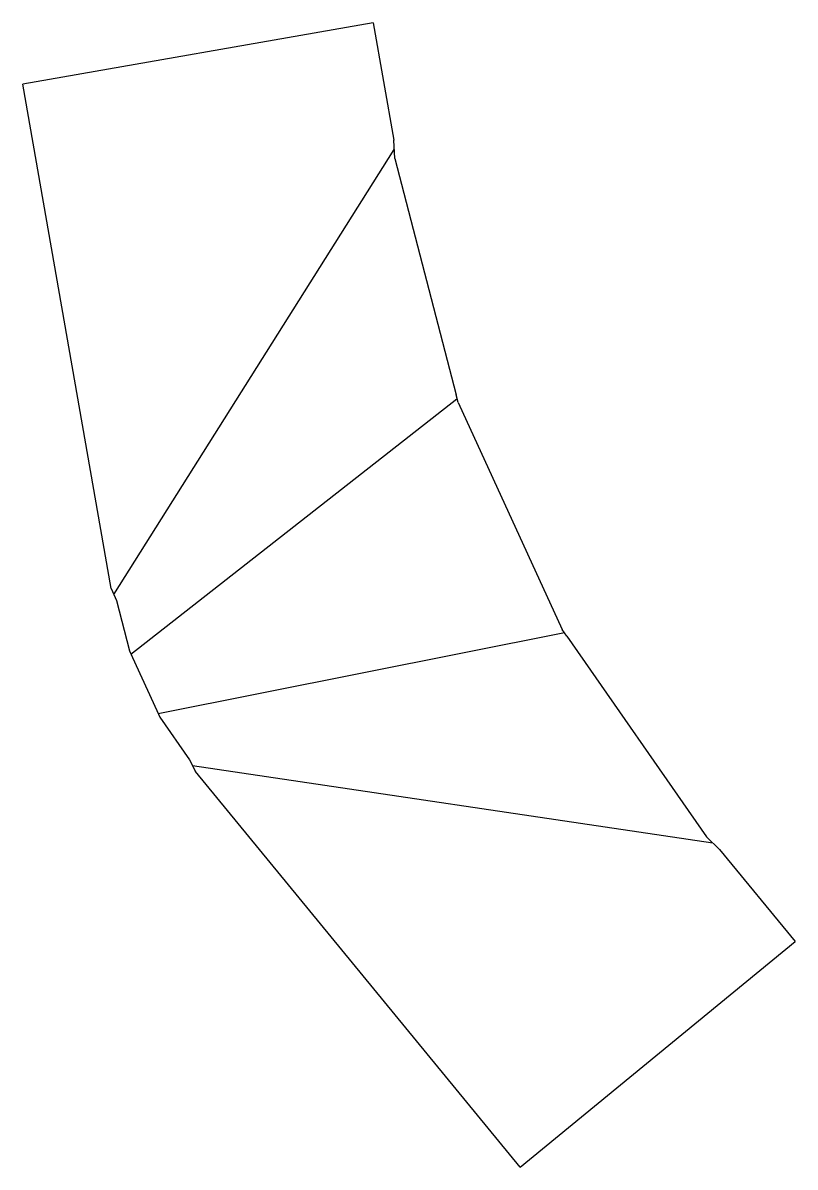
# Model space of a CAD drawing. Header units: millimetres. Extents: x 1144 to 1264, y 459 to 636.
import ezdxf

# ---------------------------------------------------------------- set-up
doc = ezdxf.new("R2010")
doc.units = ezdxf.units.MM

msp = doc.modelspace()

# ---------------------------------------------------------------- linework, layer by layer
for p, q in [((1198.580895, 636.440856), (1144.406578, 626.946473)), ((1198.580895, 636.440856), (1201.757563, 618.315002)), ((1158.077107, 548.943339), (1144.406578, 626.946473)), ((1201.924195, 615.465473), (1201.757563, 618.315002)), ((1201.924195, 615.465473), (1211.430079, 578.867766)), ((1211.718296, 577.680714), (1211.430079, 578.867766)), ((1211.718296, 577.680714), (1227.845552, 542.560169)), ((1158.077107, 548.943339), (1158.862501, 547.076505)), ((1158.862501, 547.076505), (1160.886538, 539.283953)), ((1228.558052, 541.567946), (1227.845552, 542.560169)), ((1228.558052, 541.567946), (1250.120934, 510.506778)), ((1160.886538, 539.283953), (1161.373547, 538.252587)), ((1161.373547, 538.252587), (1165.130298, 530.071459)), ((1165.130298, 530.071459), (1165.59516, 529.029923)), ((1165.59516, 529.029923), (1170.186428, 522.416236)), ((1170.186428, 522.416236), (1171.090499, 520.603898)), ((1221.34371, 459.399429), (1171.090499, 520.603898)), ((1252.1736, 508.52331), (1250.120934, 510.506778)), ((1252.1736, 508.52331), (1263.851109, 494.30102)), ((1221.34371, 459.399429), (1263.851109, 494.30102))]:
    msp.add_line(p, q)
at = {"color": 1}
for p, q in [((1158.459478, 547.993522), (1201.819956, 616.857009)), ((1161.116486, 538.757653), (1211.546893, 578.252863)), ((1228.167788, 542.057284), (1165.345875, 529.547335)), ((1251.101906, 509.521802), (1170.61923, 521.512933))]:
    msp.add_line(p, q, dxfattribs=at)

doc.saveas('drawing.dxf')
